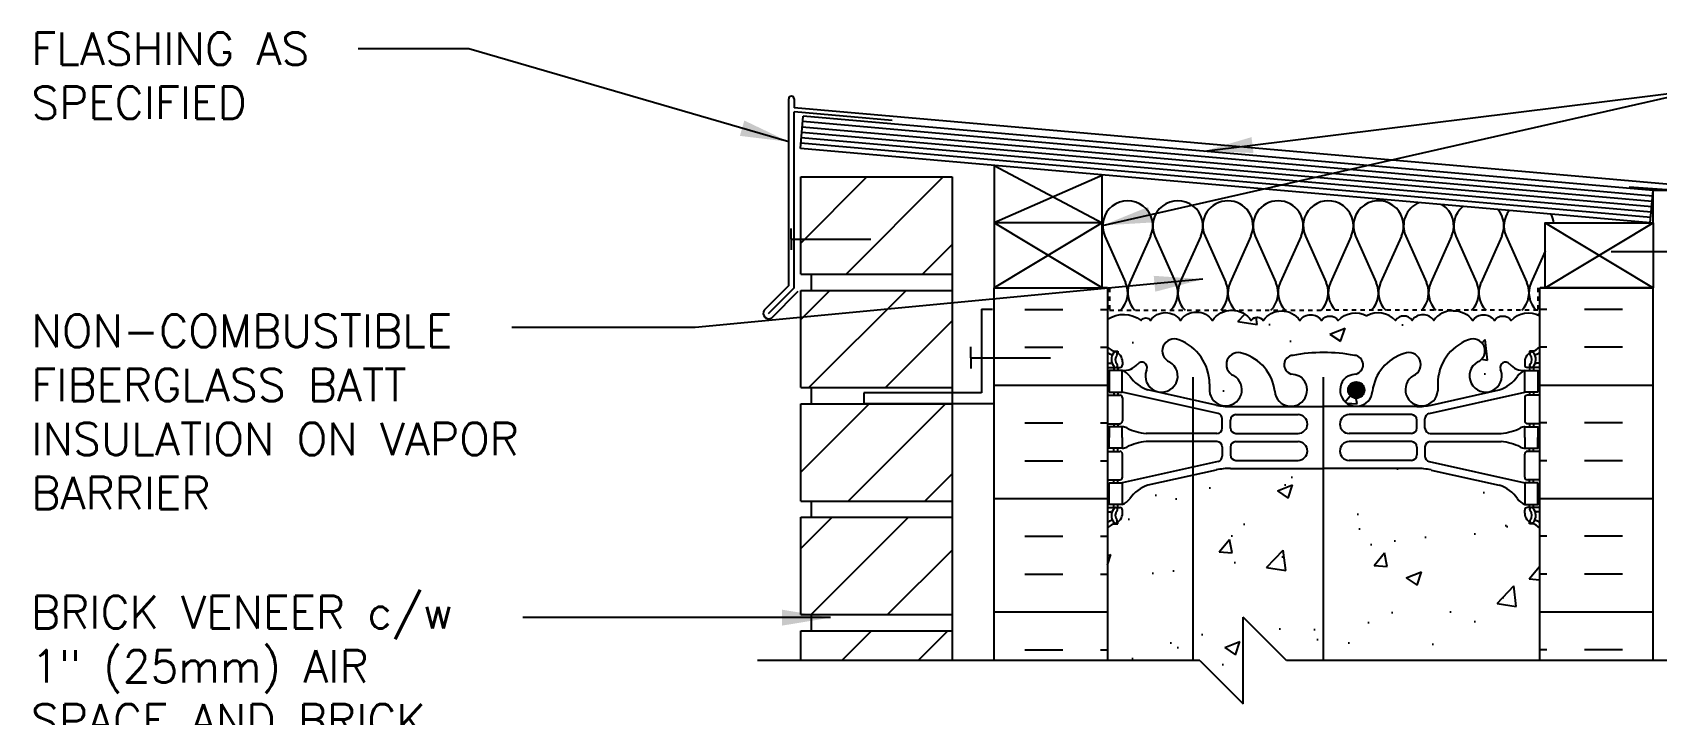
# Model space of a CAD drawing. Header units: inches. Extents: x 242.5 to 299.6, y 180 to 251.1.
# Drawn here: x 242.47 to 280.05, y 235.34 to 251.12 of the extents above; entities that cross this region are included whole.
import ezdxf

# ---------------------------------------------------------------- set-up
doc = ezdxf.new("R2010")
doc.units = ezdxf.units.IN
doc.header["$LTSCALE"] = 0.5
doc.header["$MEASUREMENT"] = 0
doc.linetypes.add('DASHED2', pattern=[0.375, 0.25, -0.125])
for name, color, linetype in [('HATCH', 12, 'Continuous'), ('line25', 2, 'Continuous'), ('LINE3', 3, 'Continuous'), ('LINE50', 5, 'Continuous'), ('LINE9', 9, 'Continuous'), ('TEXT', 4, 'Continuous'), ('Web_Edge', 9, 'Continuous')]:
    doc.layers.add(name, color=color, linetype=linetype)
doc.styles.add('DIM', font='romans.shx', dxfattribs={"width": 0.7})
doc.styles.add('ROMANS', font='romans.shx', dxfattribs={"height": 1.125})
doc.dimstyles.new('ext_12', dxfattribs={"dimscale": 12, "dimtxt": 0.09375, "dimasz": 0.09375, "dimexe": 0.09375, "dimexo": 0.0625, "dimgap": 0.0625, "dimtad": 1, "dimdec": 1, "dimzin": 3, "dimdsep": 46, "dimlunit": 4, "dimtxsty": 'DIM', "dimcen": 0.09, "dimdle": 0.09375, "dimclrt": 4, "dimadec": 0, "dimazin": 0, "dimtfac": 1, "dimtdec": 1, "dimtmove": 2, "dimatfit": 3, "dimfxl": 1, "dimfrac": 2, "dimtolj": 1, "dimtzin": 0, "dimarcsym": 0})

msp = doc.modelspace()

# ---------------------------------------------------------------- hatches: boundary and pattern name
at = {"layer": 'HATCH'}
h = msp.add_hatch(dxfattribs=at)
h.set_pattern_fill('ANSI31', color=256, scale=10, style=0)
h.set_pattern_definition([(45, (261.5453, 229.8714), (-0.883883, 0.883883), [])])
h.paths.add_polyline_path([(263.746, 231.531), (260.246, 231.531), (260.246, 229.281), (263.746, 229.281)])
h.paths.add_polyline_path([(263.746, 234.09), (260.246, 234.09), (260.246, 231.906), (263.746, 231.906)])
h.paths.add_polyline_path([(263.746, 237.279), (260.246, 237.279), (260.246, 236.59), (263.746, 236.59)])
h.paths.add_polyline_path([(263.746, 239.904), (260.246, 239.904), (260.246, 237.654), (263.746, 237.654)])
h.paths.add_polyline_path([(263.746, 242.529), (260.246, 242.529), (260.246, 240.279), (263.746, 240.279)])
h.paths.add_polyline_path([(263.746, 245.154), (260.246, 245.154), (260.246, 242.904), (263.746, 242.904)])
h.paths.add_polyline_path([(263.746, 247.779), (260.246, 247.779), (260.246, 245.529), (263.746, 245.529)])
h.paths.add_polyline_path([(263.746, 197.406), (260.246, 197.406), (260.246, 195.534), (263.746, 195.534)])
h.paths.add_polyline_path([(263.746, 200.031), (260.246, 200.031), (260.246, 197.781), (263.746, 197.781)])
h.paths.add_polyline_path([(263.746, 202.656), (260.246, 202.656), (260.246, 200.406), (263.746, 200.406)])
h.paths.add_polyline_path([(263.746, 205.281), (261.708, 205.281), (260.246, 205.281), (260.246, 203.031), (263.746, 203.031)])
h.paths.add_polyline_path([(263.746, 207.906), (260.246, 207.906), (260.246, 205.656), (263.746, 205.656)])
h.paths.add_polyline_path([(263.746, 210.531), (260.246, 210.531), (260.246, 208.281), (263.746, 208.281)])
h.paths.add_polyline_path([(263.746, 213.156), (260.246, 213.156), (260.246, 210.906), (263.746, 210.906)])
h.paths.add_polyline_path([(263.746, 215.781), (260.246, 215.781), (260.246, 213.531), (263.746, 213.531)])
h.paths.add_polyline_path([(263.746, 218.406), (260.246, 218.406), (260.246, 216.156), (263.746, 216.156)])
h.paths.add_polyline_path([(263.746, 221.031), (260.246, 221.031), (260.246, 218.781), (263.746, 218.781)])
h.paths.add_polyline_path([(263.746, 223.656), (260.246, 223.656), (260.246, 221.406), (263.746, 221.406)])
h.paths.add_polyline_path([(263.746, 226.281), (260.246, 226.281), (260.246, 224.031), (263.746, 224.031)])
h.paths.add_polyline_path([(263.746, 228.906), (260.246, 228.906), (260.246, 226.656), (263.746, 226.656)])
h = msp.add_hatch(dxfattribs=at)
h.set_pattern_fill('INSUL', color=256, scale=7, style=0)
h.set_pattern_definition([(0, (-2658.8178, -169.1632), (0, 2.625), []), (0, (-2658.8178, -168.2882), (0, 2.625), [0.875, -0.875]), (0, (-2658.8178, -167.4132), (0, 2.625), [0.875, -0.875])])
h.paths.add_polyline_path([(267.344, 245.215), (264.719, 245.215), (264.719, 236.59), (267.344, 236.59)])
h = msp.add_hatch(dxfattribs=at)
h.set_pattern_fill('INSUL', color=256, scale=7, style=0)
h.set_pattern_definition([(180, (3203.5054, -169.1632), (0, 2.625), []), (180, (3203.5054, -168.2882), (0, 2.625), [0.875, -0.875]), (180, (3203.5054, -167.4132), (0, 2.625), [0.875, -0.875])])
h.paths.add_polyline_path([(279.969, 245.215), (277.344, 245.215), (277.344, 236.59), (279.969, 236.59)])
h = msp.add_hatch(dxfattribs=at)
h.set_pattern_fill('AR-CONC', color=256, scale=0.5)
h.set_pattern_definition([(50, (0, 0), (3.5863, -0.31376), [0.375, -4.125]), (355, (0, 0), (-0.693757, 3.76096), [0.3, -3.3]), (100.4514, (0.299, -0.026), (2.892544, 3.4472), [0.3187, -3.50571]), (46.1842, (0, 1), (5.336207, -0.827596), [0.5625, -6.1875]), (96.6356, (0.4447, 0.931), (4.67331, 4.87059), [0.47805, -5.25857]), (351.1842, (0, 1), (4.67331, 4.87059), [0.45, -4.95]), (21, (0.5, 0.75), (2.984535, -2.013094), [0.375, -4.125]), (326, (0.5, 0.75), (1.216577, 3.62575), [0.3, -3.3]), (71.4514, (0.7487, 0.5822), (4.201112, 1.612656), [0.3187, -3.50571]), (37.5, (0, 0), (0.0607993, 1.6644693), [0, -3.26, 0, -3.35, 0, -3.3125]), (7.5, (0, 0), (1.315348, 1.9720586), [0, -1.91, 0, -3.185, 0, -1.2625]), (327.5, (-1.115, 0), (2.669112, -0.1127744), [0, -1.25, 0, -3.9, 0, -5.175]), (317.5, (-1.615, 0), (2.915931, 0.500525), [0, -1.625, 0, -2.59, 0, -3.675])])
h.paths.add_polyline_path([(277.344, 244.567, 0.336749), (276.682, 244.461, 0.520567), (276.295, 244.461, 0.520567), (275.795, 244.461, 0.259173), (275.344, 244.681, 0.259173), (274.892, 244.461, 0.520567), (274.393, 244.461, 0.520567), (274.006, 244.461, 0.336749), (273.344, 244.567, 0.336749), (272.682, 244.461, 0.520567), (272.295, 244.461, 0.520567), (271.795, 244.461, 0.520567), (270.949, 244.461, 0.520567), (270.667, 244.461, 0.520567), (269.772, 244.461, 0.520567), (269.032, 244.461, 0.520567), (268.339, 244.461, 0.520567), (268.119, 244.461, 0.321585), (267.344, 244.487), (267.344, 243.846, 0.088416), (267.49, 243.749), (267.58, 243.749), (267.58, 243.707, -0.249069), (267.69, 243.5), (267.69, 243.433, -0.414214), (267.627, 243.37), (267.58, 243.37), (267.58, 243.3), (267.685, 243.3, 0.231736), (268.042, 243.451, -0.8344), (268.254, 243.326), (268.242, 243.304, 2.155404), (268.781, 243.499, -1), (268.994, 244.01, -0.311223), (269.703, 242.994), (269.703, 242.829, 1.661382), (270.264, 243.182, -1), (270.478, 243.693, -0.307094), (271.216, 242.797, 1.604516), (271.775, 243.173, 0.055617), (271.596, 243.219, -0.843243), (271.63, 243.651, -0.047544), (272.344, 243.716, -0.047544), (273.058, 243.651, -0.843243), (273.092, 243.219, 0.055617), (272.913, 243.173, 1.604516), (273.471, 242.797, -0.307094), (274.21, 243.693, -1), (274.424, 243.182, 1.661382), (274.985, 242.829), (274.984, 242.974, -0.316114), (275.693, 244.01, -1), (275.907, 243.499, 2.155404), (276.445, 243.304), (276.434, 243.326, -0.834375), (276.645, 243.451, 0.23174), (277.003, 243.3), (277.108, 243.3), (277.108, 243.37), (277.06, 243.37, -0.414214), (276.998, 243.433), (276.998, 243.5, -0.249069), (277.108, 243.707), (277.108, 243.749), (277.198, 243.749, 0.08841), (277.344, 243.846)])
h.paths.add_polyline_path([(276.998, 240), (276.998, 240.068, -0.414214), (277.06, 240.13), (277.108, 240.13), (277.108, 240.2), (277.003, 240.2, -0.168672), (276.817, 240.35, 0.17445), (276.409, 240.646), (274.829, 240.998, 0.054974), (274.502, 241.035), (272.344, 241.035), (270.186, 241.035, 0.054974), (269.859, 240.998), (268.278, 240.646, 0.17445), (267.871, 240.35, -0.168672), (267.685, 240.2), (267.58, 240.2), (267.58, 240.13), (267.627, 240.13, -0.414214), (267.69, 240.068), (267.69, 240, -0.249069), (267.58, 239.793), (267.58, 239.751), (267.49, 239.751, 0.088416), (267.344, 239.654), (267.344, 236.59), (269.483, 236.59), (270.483, 235.59), (270.483, 237.59), (271.483, 236.59), (277.344, 236.59), (277.344, 239.654, 0.08841), (277.198, 239.751), (277.108, 239.751), (277.108, 239.793, -0.249069)])
h.paths.add_polyline_path([(277.344, 234.09), (271.483, 234.09), (270.483, 235.09), (270.483, 233.09), (269.483, 234.09), (267.344, 234.09), (267.344, 228.785, 0.088416), (267.49, 228.688), (267.58, 228.688), (267.58, 228.646, -0.249069), (267.69, 228.439), (267.69, 228.372, -0.414214), (267.627, 228.309), (267.58, 228.309), (267.58, 228.239), (267.685, 228.239, -0.168672), (267.871, 228.089, 0.17445), (268.278, 227.794), (269.859, 227.441, 0.054974), (270.186, 227.405), (272.344, 227.405), (274.502, 227.405, 0.054974), (274.829, 227.441), (276.409, 227.794, 0.17445), (276.817, 228.089, -0.168672), (277.003, 228.239), (277.108, 228.239), (277.108, 228.309), (277.06, 228.309, -0.414214), (276.998, 228.372), (276.998, 228.439, -0.249069), (277.108, 228.646), (277.108, 228.688), (277.198, 228.688, 0.08841), (277.344, 228.785)])
h.paths.add_polyline_path([(274.548, 224.59), (274.798, 224.59, -0.414214), (275.048, 224.34), (275.048, 223.34, 0.414214), (275.298, 223.09), (275.363, 223.09), (275.363, 224.59), (275.405, 224.59, -0.229794), (274.984, 225.445), (274.985, 225.61, 1.661382), (274.424, 225.258, -1), (274.21, 224.747, -0.307094), (273.471, 225.642, 1.604516), (272.913, 225.266, 0.055617), (273.092, 225.221, -0.843243), (273.058, 224.788, -0.047544), (272.344, 224.723, -0.047544), (271.63, 224.788, -0.843243), (271.596, 225.221, 0.055617), (271.775, 225.266, 1.604516), (271.216, 225.642, -0.307094), (270.478, 224.747, -1), (270.264, 225.258, 1.661382), (269.703, 225.61), (269.703, 225.465, -0.316114), (268.994, 224.429, -1), (268.781, 224.941, 2.155404), (268.242, 225.135), (268.254, 225.114, -0.834375), (268.042, 224.988, 0.23174), (267.685, 225.139), (267.58, 225.139), (267.58, 225.069), (267.627, 225.069, -0.414214), (267.69, 225.007), (267.69, 224.939, -0.249069), (267.58, 224.732), (267.58, 224.69), (267.49, 224.69, 0.088416), (267.344, 224.593), (267.344, 222.588, -0.498935), (267.755, 222.574, -0.520567), (268.291, 222.574, -0.520567), (269.03, 222.574, -0.520567), (269.691, 222.574, -0.520567), (270.257, 222.574, -0.520567), (271.11, 222.574, -0.520567), (272.099, 222.574, -0.520567), (272.887, 222.574, -0.520567), (273.771, 222.574, -0.506879), (274.548, 222.59)])
h.paths.add_polyline_path([(276.998, 224.939), (276.998, 225.007, -0.414214), (277.06, 225.069), (277.108, 225.069), (277.108, 225.139), (277.003, 225.139, 0.231736), (276.645, 224.988, -0.8344), (276.434, 225.114), (276.445, 225.135, 2.155404), (275.907, 224.941, -0.400391), (276.06, 224.59), (277.344, 224.59), (277.344, 224.593, 0.08841), (277.198, 224.69), (277.108, 224.69), (277.108, 224.732, -0.249069)])
h.paths.add_polyline_path([(275.313, 222.59), (274.548, 222.59, 0.506879), (273.771, 222.574, 0.520567), (272.887, 222.574, 0.520567), (272.099, 222.574, 0.520567), (271.11, 222.574, 0.520567), (270.257, 222.574, 0.520567), (269.691, 222.574, 0.520567), (269.03, 222.574, 0.520567), (268.291, 222.574, 0.520567), (267.755, 222.574, 0.498935), (267.344, 222.588), (267.344, 220.593, 0.088416), (267.49, 220.496), (267.58, 220.496), (267.58, 220.454, -0.249069), (267.69, 220.247), (267.69, 220.179, -0.414214), (267.627, 220.117), (267.58, 220.117), (267.58, 220.047), (267.685, 220.047, 0.231736), (268.042, 220.198, -0.8344), (268.254, 220.072), (268.242, 220.051, 2.155404), (268.781, 220.245, -1), (268.994, 220.756, -0.311223), (269.703, 219.74), (269.703, 219.575, 1.661382), (270.264, 219.928, -1), (270.478, 220.439, -0.307094), (271.216, 219.544, 1.604516), (271.775, 219.92, 0.055617), (271.596, 219.965, -0.843243), (271.63, 220.398, -0.047544), (272.344, 220.462, -0.047544), (273.058, 220.398, -0.843243), (273.092, 219.965, 0.055617), (272.913, 219.92, 1.604516), (273.471, 219.544, -0.307094), (274.21, 220.439, -1), (274.424, 219.928, 1.661382), (274.985, 219.575), (274.984, 219.721, -0.204955), (275.313, 220.515)])
h.paths.add_polyline_path([(277.344, 216.401, 0.08841), (277.198, 216.498), (277.108, 216.498), (277.108, 216.54, -0.249069), (276.998, 216.747), (276.998, 216.814, -0.414214), (277.06, 216.877), (277.108, 216.877), (277.108, 216.947), (277.003, 216.947, -0.168672), (276.817, 217.096, 0.17445), (276.409, 217.392), (274.829, 217.745, 0.054974), (274.502, 217.781), (272.344, 217.781), (270.186, 217.781, 0.054974), (269.859, 217.745), (268.278, 217.392, 0.17445), (267.871, 217.096, -0.168672), (267.685, 216.947), (267.58, 216.947), (267.58, 216.877), (267.627, 216.877, -0.414214), (267.69, 216.814), (267.69, 216.747, -0.249069), (267.58, 216.54), (267.58, 216.498), (267.49, 216.498, 0.088416), (267.344, 216.401), (267.344, 210.785, 0.088416), (267.49, 210.688), (267.58, 210.688), (267.58, 210.646, -0.249069), (267.69, 210.439), (267.69, 210.372, -0.414214), (267.627, 210.309), (267.58, 210.309), (267.58, 210.239), (267.685, 210.239, -0.168672), (267.871, 210.089, 0.17445), (268.278, 209.794), (269.859, 209.441, 0.054974), (270.186, 209.405), (272.344, 209.405), (274.502, 209.405, 0.054974), (274.829, 209.441), (276.409, 209.794, 0.17445), (276.817, 210.089, -0.168672), (277.003, 210.239), (277.108, 210.239), (277.108, 210.309), (277.06, 210.309, -0.414214), (276.998, 210.372), (276.998, 210.439, -0.249069), (277.108, 210.646), (277.108, 210.688), (277.198, 210.688, 0.08841), (277.344, 210.785)])
h.paths.add_polyline_path([(275.503, 203.775), (275.729, 203.775), (275.729, 203.497), (277.344, 203.497), (277.344, 206.305), (277.344, 206.593, 0.08841), (277.198, 206.69), (277.108, 206.69), (277.108, 206.732, -0.249069), (276.998, 206.939), (276.998, 207.007, -0.414214), (277.06, 207.069), (277.108, 207.069), (277.108, 207.139), (277.003, 207.139, 0.231736), (276.645, 206.988, -0.8344), (276.434, 207.114), (276.445, 207.135, 2.155404), (275.907, 206.941, -1), (275.693, 206.429, -0.311223), (274.984, 207.445), (274.985, 207.61, 1.661382), (274.424, 207.258, -1), (274.21, 206.747, -0.30095), (273.474, 207.619, 1.661382), (272.913, 207.266, 0.055617), (273.092, 207.221, -0.843243), (273.058, 206.788, -0.047544), (272.344, 206.723, -0.047544), (271.63, 206.788, -0.843243), (271.596, 207.221, 0.055617), (271.775, 207.266, 1.661382), (271.214, 207.619, -0.30095), (270.478, 206.747, -1), (270.264, 207.258, 1.661382), (269.703, 207.61), (269.703, 207.445, -0.311223), (268.994, 206.429, -1), (268.781, 206.941, 2.155404), (268.242, 207.135), (268.254, 207.114, -0.834375), (268.042, 206.988, 0.23174), (267.685, 207.139), (267.58, 207.139), (267.58, 207.069), (267.627, 207.069, -0.414214), (267.69, 207.007), (267.69, 206.939, -0.249069), (267.58, 206.732), (267.58, 206.69), (267.49, 206.69, 0.088416), (267.344, 206.593), (267.344, 204.593), (267.344, 202.593, 0.088416), (267.49, 202.496), (267.58, 202.496), (267.58, 202.454, -0.249069), (267.69, 202.247), (267.69, 202.179, -0.414214), (267.627, 202.117), (267.58, 202.117), (267.58, 202.047), (267.685, 202.047, 0.231736), (268.042, 202.198, -0.8344), (268.254, 202.072), (268.242, 202.051, 2.155404), (268.781, 202.245, -1), (268.994, 202.756, -0.311223), (269.703, 201.74), (269.703, 201.575, 1.661382), (270.264, 201.928, -1), (270.478, 202.439, -0.30095), (271.214, 201.567, 1.661382), (271.775, 201.92, 0.055617), (271.596, 201.965, -0.843243), (271.63, 202.398, -0.047544), (272.344, 202.462, -0.047544), (273.058, 202.398, -0.843243), (273.092, 201.965, 0.055617), (272.913, 201.92, 1.661382), (273.474, 201.567, -0.30095), (274.21, 202.439, -1), (274.424, 201.928, 1.661382), (274.985, 201.575), (274.984, 201.74, -0.286808), (275.603, 202.718), (275.503, 202.718), (275.503, 203.247)])
h.paths.add_polyline_path([(277.108, 202.496), (277.198, 202.496, 0.08841), (277.344, 202.593), (277.344, 202.997), (275.729, 202.997), (275.729, 202.769, -0.933253), (275.907, 202.245, 2.155404), (276.445, 202.051), (276.434, 202.072, -0.834375), (276.645, 202.198, 0.23174), (277.003, 202.047), (277.108, 202.047), (277.108, 202.117), (277.06, 202.117, -0.414214), (276.998, 202.179), (276.998, 202.247, -0.249069), (277.108, 202.454)], flags=17)
h.paths.add_polyline_path([(277.344, 198.401, 0.08841), (277.198, 198.498), (277.108, 198.498), (277.108, 198.54, -0.249069), (276.998, 198.747), (276.998, 198.814, -0.414214), (277.06, 198.877), (277.108, 198.877), (277.108, 198.947), (277.003, 198.947, -0.155529), (276.827, 199.081, 0.180914), (276.409, 199.392), (274.829, 199.745, 0.054974), (274.502, 199.781), (272.344, 199.781), (270.186, 199.781, 0.054974), (269.859, 199.745), (268.278, 199.392, 0.180914), (267.86, 199.081, -0.155529), (267.685, 198.947), (267.58, 198.947), (267.58, 198.877), (267.627, 198.877, -0.414214), (267.69, 198.814), (267.69, 198.747, -0.249069), (267.58, 198.54), (267.58, 198.498), (267.49, 198.498, 0.088416), (267.344, 198.401), (267.344, 195.534), (269.358, 195.534), (270.358, 196.534), (270.358, 195.534), (270.358, 194.534), (271.358, 195.534), (277.344, 195.534)])
at = {"layer": 'LINE3'}
h = msp.add_hatch(color=256, dxfattribs=at)
h.paths.add_polyline_path([(273.284, 242.882, 0.831395), (272.915, 242.882)])
h.paths.add_polyline_path([(273.287, 242.848, 0.045935), (273.284, 242.882), (272.915, 242.882, 0.045935), (272.912, 242.848, 1)])

# ---------------------------------------------------------------- linework, layer by layer
at = {"layer": 'HATCH'}
for p, q in [((259.969, 245.267), (259.969, 249.587)), ((260.094, 249.587), (260.094, 249.377)), ((281.06, 247.543), (260.094, 249.377)), ((260.094, 245.215), (260.094, 249.285)), ((262.359, 249.087), (260.094, 249.285)), ((279.936, 247.089), (260.27, 248.809)), ((279.947, 247.214), (260.281, 248.934)), ((279.958, 247.338), (260.292, 249.059)), ((279.914, 246.84), (260.249, 248.56)), ((279.925, 246.964), (260.259, 248.685)), ((264.719, 248.044), (267.219, 246.715)), ((267.234, 247.824), (264.719, 246.715)), ((280.719, 247.449), (279.412, 247.541)), ((267.219, 245.215), (264.719, 246.715)), ((267.219, 246.715), (264.719, 245.215)), ((277.469, 245.215), (279.969, 246.715)), ((277.469, 246.715), (279.969, 245.215)), ((267.282, 246.412), (267.761, 245.339)), ((268.341, 246.412), (267.862, 245.338)), ((268.441, 246.412), (268.92, 245.339)), ((269.5, 246.412), (269.021, 245.338)), ((269.6, 246.412), (270.08, 245.339)), ((270.66, 246.412), (270.181, 245.339)), ((270.761, 246.412), (271.241, 245.339)), ((271.821, 246.412), (271.342, 245.339)), ((271.923, 246.412), (272.402, 245.339)), ((272.982, 246.412), (272.503, 245.339)), ((273.084, 246.412), (273.563, 245.339)), ((274.143, 246.412), (273.664, 245.339)), ((274.245, 246.412), (274.724, 245.339)), ((275.304, 246.412), (274.825, 245.339)), ((275.406, 246.412), (275.885, 245.339)), ((276.465, 246.412), (275.986, 245.339)), ((276.567, 246.412), (277.046, 245.339)), ((277.469, 246.06), (277.147, 245.339)), ((259.969, 245.267), (259.4, 244.698)), ((260.094, 245.215), (259.488, 244.61)), ((260.182, 245.127), (259.577, 244.522))]:
    msp.add_line(p, q, dxfattribs=at)
at = {"layer": 'HATCH', "color": 6, "linetype": 'DASHED2', "ltscale": 0.5}
for points in [[(266.031, 245.215), (267.388, 245.215), (267.388, 244.694), (272.344, 244.694)], [(278.656, 245.215), (277.3, 245.215), (277.3, 244.694), (272.344, 244.694)]]:
    msp.add_lwpolyline(points, dxfattribs=at)
at = {"layer": 'HATCH'}
for points in [[(267.344, 244.487, -0.321585), (268.119, 244.461, -0.520567), (268.339, 244.461, -0.520567), (269.032, 244.461, -0.520567), (269.772, 244.461, -0.520567), (270.667, 244.461, -0.520567), (270.949, 244.461, -0.520567), (271.795, 244.461, -0.520567), (272.295, 244.461, -0.520567), (272.682, 244.461, -0.336749), (273.344, 244.567)], [(275.344, 244.681, 0.259173), (274.892, 244.461, 0.520567), (274.393, 244.461, 0.520567), (274.006, 244.461, 0.336749), (273.344, 244.567)], [(275.344, 244.681, -0.259173), (275.795, 244.461, -0.520567), (276.295, 244.461, -0.520567), (276.682, 244.461, -0.336749), (277.344, 244.567)]]:
    msp.add_lwpolyline(points, format="xyb", dxfattribs=at)
for centre, radius, start, end in [((260.031, 249.587), 0.0625, 0, 180), ((267.811, 246.648), 0.58, 335.9664, 204.0694), ((268.97, 246.648), 0.58, 335.9664, 204.0694), ((270.126, 246.649), 0.577, 89.6769, 204.2169), ((270.134, 246.649), 0.577, 335.7834, 90.4023), ((271.288, 246.649), 0.577, 89.5977, 204.2166), ((271.295, 246.649), 0.577, 335.7831, 90.3231), ((272.451, 246.649), 0.579, 64.3407, 204.1188), ((272.456, 246.649), 0.577, 335.7831, 64.7825), ((273.613, 246.649), 0.58, 44.4136, 204.1148), ((273.617, 246.649), 0.577, 335.7831, 44.7269), ((274.775, 246.649), 0.58, 112.8767, 204.1145), ((274.775, 246.649), 0.58, 335.8855, 57.1233), ((275.936, 246.649), 0.58, 129.794, 204.1145), ((275.936, 246.649), 0.58, 335.8855, 40.206), ((277.096, 246.649), 0.58, 142.6335, 204.1145), ((277.096, 246.649), 0.58, 6.5658, 27.3665), ((267.232, 245.102), 0.58, 315.3149, 24.0694), ((268.391, 245.102), 0.58, 155.9664, 224.6851), ((268.391, 245.102), 0.58, 315.3149, 24.0694), ((269.551, 245.102), 0.58, 155.9664, 224.6851), ((269.55, 245.102), 0.58, 315.3149, 24.0694), ((270.71, 245.102), 0.58, 155.9306, 224.6851), ((270.711, 245.102), 0.58, 315.3149, 24.0694), ((271.871, 245.102), 0.58, 155.9306, 224.6851), ((271.873, 245.102), 0.58, 315.3149, 24.0694), ((273.032, 245.102), 0.58, 155.9306, 224.6851), ((273.034, 245.102), 0.58, 315.3149, 24.0694), ((274.193, 245.102), 0.58, 155.9306, 224.6851), ((274.195, 245.102), 0.58, 315.3149, 24.0694), ((275.354, 245.102), 0.58, 155.9306, 224.6851), ((275.356, 245.102), 0.58, 315.3149, 24.0694), ((276.515, 245.102), 0.58, 155.9306, 224.6851), ((276.517, 245.102), 0.58, 315.3149, 24.0694), ((277.676, 245.102), 0.58, 155.9306, 224.6851), ((259.504, 244.625), 0.127, 144.7902, 305.2098), ((268.391, 245.102), 0.58, 269.9771, 270), ((268.391, 245.102), 0.58, 270, 270.0458), ((270.709, 245.102), 0.58, 270, 273.6965), ((270.711, 245.102), 0.58, 280.1122, 281.3565), ((277.028, 245.102), 0.58, 297.6798, 302.977)]:
    msp.add_arc(centre, radius, start, end, dxfattribs=at)
at = {"layer": 'line25'}
for p, q in [((260.238, 248.436), (260.303, 249.183)), ((279.968, 247.463), (260.303, 249.183)), ((279.903, 246.715), (260.238, 248.436)), ((264.719, 248.044), (264.719, 245.215)), ((260.246, 245.529), (260.246, 247.779)), ((260.246, 247.779), (263.746, 247.779)), ((263.746, 247.779), (263.746, 236.59)), ((267.219, 245.215), (267.219, 247.825)), ((279.903, 246.715), (279.968, 247.463)), ((279.969, 246.715), (279.969, 247.467)), ((280.469, 247.467), (279.969, 247.467)), ((267.219, 246.715), (264.719, 246.715)), ((260.246, 245.529), (263.746, 245.529)), ((260.496, 245.154), (260.496, 245.529)), ((260.496, 245.154), (260.496, 245.529)), ((260.246, 245.154), (263.746, 245.154)), ((260.246, 242.904), (260.246, 245.154)), ((264.719, 245.215), (267.219, 245.215)), ((267.344, 245.215), (267.219, 245.215)), ((267.344, 245.215), (267.344, 236.59)), ((277.344, 245.215), (277.469, 245.215)), ((277.344, 236.59), (277.344, 245.215)), ((260.246, 242.904), (263.746, 242.904)), ((260.496, 242.529), (260.496, 242.904)), ((260.496, 242.529), (260.496, 242.904)), ((260.246, 240.279), (260.246, 242.529)), ((260.246, 242.529), (263.746, 242.529)), ((260.246, 240.279), (263.746, 240.279)), ((260.496, 239.904), (260.496, 240.279)), ((260.496, 239.904), (260.496, 240.279)), ((260.246, 237.654), (260.246, 239.904)), ((260.246, 239.904), (263.746, 239.904)), ((260.246, 237.654), (263.746, 237.654)), ((260.496, 237.279), (260.496, 237.654)), ((260.496, 237.279), (260.496, 237.654)), ((260.246, 236.59), (260.246, 237.279)), ((260.246, 237.279), (263.746, 237.279))]:
    msp.add_line(p, q, dxfattribs=at)
msp.add_lwpolyline([(279.969, 246.715), (279.969, 245.215), (277.469, 245.215), (277.469, 246.715)], close=True, dxfattribs=at)
at = {"layer": 'LINE3'}
for p, q in [((269.321, 243.146), (269.321, 236.59)), ((272.33, 243.146), (272.33, 236.59))]:
    msp.add_line(p, q, dxfattribs=at)
msp.add_circle((273.1, 242.848), 0.188, dxfattribs=at)
at = {"layer": 'LINE50'}
for p, q in [((264.719, 245.215), (267.344, 245.215)), ((264.719, 236.59), (264.719, 245.215)), ((277.344, 245.215), (279.969, 245.215)), ((279.969, 236.59), (279.969, 245.215))]:
    msp.add_line(p, q, dxfattribs=at)
at = {"layer": 'LINE9'}
for p, q in [((260.025, 246.34), (260.025, 246.59)), ((260.025, 246.34), (261.871, 246.34)), ((260.025, 246.34), (260.025, 246.09)), ((280.847, 246.045), (279.001, 246.045)), ((264.431, 244.72), (264.431, 242.784)), ((264.431, 244.72), (264.681, 244.72)), ((264.181, 243.595), (264.181, 243.845)), ((264.181, 243.595), (266.027, 243.595)), ((264.181, 243.595), (264.181, 243.345)), ((264.431, 242.784), (261.708, 242.784)), ((261.708, 242.784), (261.708, 242.534)), ((261.708, 242.534), (264.708, 242.534)), ((270.483, 235.59), (270.483, 237.59)), ((271.483, 236.59), (270.483, 237.59)), ((269.483, 236.59), (259.246, 236.59)), ((269.483, 236.59), (270.483, 235.59)), ((281.719, 236.59), (271.483, 236.59))]:
    msp.add_line(p, q, dxfattribs=at)
at = {"layer": 'Web_Edge'}
for p, q in [((267.49, 243.749), (267.58, 243.749)), ((267.58, 243.749), (267.58, 243.707)), ((277.198, 243.749), (277.108, 243.749)), ((277.108, 243.749), (277.108, 243.707)), ((267.344, 243.47), (267.422, 243.47)), ((267.344, 243.37), (267.627, 243.37)), ((267.49, 243.37), (267.49, 243.3)), ((267.58, 243.37), (267.58, 243.3)), ((267.69, 243.5), (267.69, 243.433)), ((268.242, 243.304), (268.254, 243.326)), ((276.445, 243.304), (276.434, 243.326)), ((276.998, 243.5), (276.998, 243.433)), ((277.344, 243.37), (277.06, 243.37)), ((277.108, 243.37), (277.108, 243.3)), ((277.198, 243.37), (277.198, 243.3)), ((277.344, 243.47), (277.266, 243.47)), ((267.49, 242.8), (267.49, 242.73)), ((267.58, 242.8), (267.58, 242.73)), ((269.902, 242.304), (267.685, 242.8)), ((269.859, 242.502), (268.278, 242.855)), ((269.703, 242.994), (269.703, 242.829)), ((274.785, 242.304), (277.003, 242.8)), ((274.829, 242.502), (276.409, 242.855)), ((274.984, 242.994), (274.985, 242.829)), ((277.108, 242.8), (277.108, 242.73)), ((277.198, 242.8), (277.198, 242.73)), ((267.344, 242.73), (267.627, 242.73)), ((267.69, 242.668), (267.69, 242.133)), ((270.186, 242.466), (272.344, 242.466)), ((274.502, 242.466), (272.344, 242.466)), ((276.998, 242.668), (276.998, 242.133)), ((277.344, 242.73), (277.06, 242.73)), ((267.344, 242.07), (267.627, 242.07)), ((267.49, 242.07), (267.49, 242)), ((267.58, 242.07), (267.58, 242)), ((270, 241.969), (270, 242.182)), ((270.188, 241.97), (270.188, 242.154)), ((270.313, 242.279), (271.752, 242.279)), ((274.375, 242.279), (272.936, 242.279)), ((274.5, 241.97), (274.5, 242.154)), ((274.688, 241.969), (274.688, 242.182)), ((277.344, 242.07), (277.06, 242.07)), ((277.108, 242.07), (277.108, 242)), ((277.198, 242.07), (277.198, 242)), ((269.875, 241.844), (268.238, 241.844)), ((269.875, 241.656), (268.238, 241.656)), ((270.313, 241.845), (271.752, 241.845)), ((270.313, 241.655), (271.752, 241.655)), ((274.375, 241.845), (272.936, 241.845)), ((274.375, 241.655), (272.936, 241.655)), ((274.813, 241.844), (276.45, 241.844)), ((274.813, 241.656), (276.45, 241.656)), ((267.344, 241.43), (267.627, 241.43)), ((267.49, 241.43), (267.49, 241.5)), ((267.58, 241.43), (267.58, 241.5)), ((267.69, 240.833), (267.69, 241.368)), ((270, 241.531), (270, 241.319)), ((270.188, 241.53), (270.188, 241.346)), ((274.5, 241.53), (274.5, 241.346)), ((274.688, 241.531), (274.688, 241.319)), ((276.998, 240.833), (276.998, 241.368)), ((277.344, 241.43), (277.06, 241.43)), ((277.108, 241.43), (277.108, 241.5)), ((277.198, 241.43), (277.198, 241.5)), ((269.902, 241.197), (267.685, 240.7)), ((269.859, 240.998), (268.278, 240.646)), ((270.186, 241.035), (272.344, 241.035)), ((270.313, 241.221), (271.752, 241.221)), ((274.502, 241.035), (272.344, 241.035)), ((274.375, 241.221), (272.936, 241.221)), ((274.785, 241.197), (277.003, 240.7)), ((274.829, 240.998), (276.409, 240.646)), ((267.344, 240.77), (267.627, 240.77)), ((267.49, 240.7), (267.49, 240.77)), ((267.58, 240.7), (267.58, 240.77)), ((277.344, 240.77), (277.06, 240.77)), ((277.108, 240.7), (277.108, 240.77)), ((277.198, 240.7), (277.198, 240.77)), ((267.344, 240.13), (267.627, 240.13)), ((267.49, 240.13), (267.49, 240.2)), ((267.58, 240.13), (267.58, 240.2)), ((277.344, 240.13), (277.06, 240.13)), ((277.108, 240.13), (277.108, 240.2)), ((277.198, 240.13), (277.198, 240.2)), ((267.344, 240.03), (267.422, 240.03)), ((267.49, 239.751), (267.58, 239.751)), ((267.58, 239.751), (267.58, 239.793)), ((267.69, 240), (267.69, 240.068)), ((276.998, 240), (276.998, 240.068)), ((277.108, 239.751), (277.108, 239.793)), ((277.198, 239.751), (277.108, 239.751)), ((277.344, 240.03), (277.266, 240.03))]:
    msp.add_line(p, q, dxfattribs=at)
for points in [[(267.385, 242.8), (267.685, 242.8), (267.685, 243.3), (267.385, 243.3)], [(277.303, 242.8), (277.003, 242.8), (277.003, 243.3), (277.303, 243.3)], [(267.385, 240.7), (267.685, 240.7), (267.685, 240.2), (267.385, 240.2)], [(277.303, 240.7), (277.003, 240.7), (277.003, 240.2), (277.303, 240.2)]]:
    msp.add_lwpolyline(points, close=True, dxfattribs=at)
for points in [[(267.685, 241.75), (267.685, 242), (267.385, 242), (267.385, 241.75)], [(267.685, 241.75), (267.685, 241.5), (267.385, 241.5), (267.385, 241.75)], [(277.003, 241.75), (277.003, 242), (277.303, 242), (277.303, 241.75)], [(277.003, 241.75), (277.003, 241.5), (277.303, 241.5), (277.303, 241.75)]]:
    msp.add_lwpolyline(points, dxfattribs=at)
for centre, radius, start, end in [((268.888, 243.754), 0.277, 67.32, 247.32), ((268.612, 242.987), 1.092, 0.3332, 69.4825), ((276.076, 242.987), 1.092, 110.5175, 179.6668), ((275.8, 243.754), 0.277, 292.68, 112.68), ((267.69, 244.207), 0.5, 226.2109, 250.5288), ((267.69, 244.207), 0.6, 234.7832, 245.0748), ((267.684, 243.555), 0.25, 140.1145, 222.4609), ((267.428, 243.644), 0.021, 343.464, 63.9957), ((267.526, 243.686), 0.045, 321.448, 139.1879), ((267.44, 243.5), 0.25, 0, 70.5288), ((267.684, 243.555), 0.16, 140.0001, 222.4609), ((270.371, 243.437), 0.277, 67.32, 247.32), ((270.187, 242.7), 1.034, 6.6669, 73.6635), ((271.65, 243.432), 0.22, 95.1835, 255.7396), ((272.327, 239.938), 3.777, 89.7394, 100.6275), ((272.361, 239.938), 3.777, 79.3725, 90.2606), ((273.038, 243.432), 0.22, 284.2604, 84.8165), ((274.501, 242.7), 1.034, 106.3365, 173.3331), ((274.317, 243.437), 0.277, 292.68, 112.68), ((277.248, 243.5), 0.25, 109.4712, 180), ((277.162, 243.686), 0.045, 40.8121, 218.552), ((277.004, 243.555), 0.16, 317.5391, 39.9999), ((276.998, 244.207), 0.5, 289.4712, 313.7878), ((277.004, 243.555), 0.25, 317.5391, 39.8855), ((277.26, 243.644), 0.021, 116.0043, 196.536), ((276.998, 244.207), 0.6, 294.9252, 305.2168), ((267.422, 243.49), 0.0196, 269.4032, 15.4901), ((267.532, 243.416), 0.045, 222.4609, 42.4609), ((267.627, 243.433), 0.0625, 270, 0), ((267.709, 243.741), 0.441, 266.7976, 318.9873), ((267.562, 242.958), 0.364, 34.9775, 70.3387), ((268.486, 243.569), 0.743, 212.7919, 253.8107), ((268.137, 243.369), 0.125, 339.6243, 138.9873), ((268.594, 243.174), 0.375, 159.6243, 60.0685), ((270.077, 242.857), 0.375, 184.2448, 60.0685), ((271.588, 242.848), 0.375, 184.2448, 60.0685), ((271.481, 242.392), 0.834, 69.3729, 82.1063), ((273.1, 242.848), 0.375, 119.9315, 355.7552), ((273.207, 242.392), 0.834, 97.8937, 110.6271), ((274.611, 242.857), 0.375, 119.9315, 355.7552), ((276.094, 243.174), 0.375, 119.9315, 20.3757), ((276.202, 243.569), 0.743, 286.1893, 327.2081), ((276.551, 243.369), 0.125, 41.0127, 200.3757), ((276.978, 243.741), 0.441, 221.0127, 273.2024), ((277.125, 242.958), 0.364, 109.6613, 145.0225), ((277.06, 243.433), 0.0625, 180, 270), ((277.155, 243.416), 0.045, 137.5391, 317.5391), ((277.266, 243.49), 0.0196, 164.5099, 270.5968), ((267.627, 242.668), 0.0625, 0, 90), ((270.186, 243.966), 1.5, 257.4135, 270), ((274.502, 243.966), 1.5, 270, 282.5865), ((277.06, 242.668), 0.0625, 90, 180), ((267.627, 242.133), 0.0625, 270, 0), ((269.875, 242.182), 0.125, 0, 77.3767), ((270.313, 242.154), 0.125, 90, 180), ((271.752, 242.062), 0.217, 270, 90), ((272.936, 242.062), 0.217, 90, 270), ((274.375, 242.154), 0.125, 0, 90), ((274.813, 242.182), 0.125, 102.6233, 180), ((277.06, 242.133), 0.0625, 180, 270), ((267.681, 241.781), 0.219, 60.4937, 88.92), ((268.326, 243.011), 1.17, 242.6365, 265.6505), ((268.326, 240.489), 1.17, 94.3495, 117.3635), ((269.875, 241.969), 0.125, 270, 0), ((269.875, 241.531), 0.125, 0, 90), ((270.313, 241.97), 0.125, 180, 270), ((270.313, 241.53), 0.125, 90, 180), ((271.752, 241.438), 0.217, 270, 90), ((272.936, 241.438), 0.217, 90, 270), ((274.375, 241.97), 0.125, 270, 360), ((274.375, 241.53), 0.125, 0, 90), ((274.813, 241.969), 0.125, 180, 270), ((274.813, 241.531), 0.125, 90, 180), ((276.361, 243.011), 1.17, 274.3495, 297.3635), ((276.361, 240.489), 1.17, 62.6365, 85.6505), ((277.007, 241.781), 0.219, 91.08, 119.5063), ((267.627, 241.368), 0.0625, 0, 90), ((267.681, 241.719), 0.219, 271.08, 299.5063), ((269.875, 241.319), 0.125, 282.6233, 0), ((270.313, 241.346), 0.125, 180, 270), ((274.375, 241.346), 0.125, 270, 0), ((274.813, 241.319), 0.125, 180, 257.3767), ((277.007, 241.719), 0.219, 240.4937, 268.92), ((277.06, 241.368), 0.0625, 90, 180), ((270.186, 239.535), 1.5, 90, 102.5865), ((274.502, 239.535), 1.5, 77.4135, 90), ((267.627, 240.833), 0.0625, 270, 0), ((268.486, 239.932), 0.743, 106.1893, 147.2081), ((276.202, 239.932), 0.743, 32.7919, 73.8107), ((277.06, 240.833), 0.0625, 180, 270), ((267.532, 240.084), 0.045, 317.5391, 137.5391), ((267.627, 240.068), 0.0625, 360, 90), ((267.562, 240.543), 0.364, 289.6613, 325.0225), ((277.125, 240.543), 0.364, 214.9775, 250.3387), ((277.06, 240.068), 0.0625, 90, 180), ((277.155, 240.084), 0.045, 42.4609, 222.4609), ((267.69, 239.293), 0.6, 114.9252, 125.2168), ((267.69, 239.293), 0.5, 109.4712, 133.7891), ((267.422, 240.011), 0.0196, 344.5099, 90.5968), ((267.684, 239.946), 0.25, 137.5391, 219.8855), ((267.428, 239.856), 0.021, 296.0043, 16.536), ((267.526, 239.815), 0.045, 220.8121, 38.552), ((267.44, 240), 0.25, 289.4712, 360), ((267.684, 239.946), 0.16, 137.5391, 219.9999), ((277.248, 240), 0.25, 180, 250.5288), ((277.162, 239.815), 0.045, 141.448, 319.1879), ((277.004, 239.946), 0.16, 320.0001, 42.4609), ((276.998, 239.293), 0.5, 46.2122, 70.5288), ((277.004, 239.946), 0.25, 320.1145, 42.4609), ((277.26, 239.856), 0.021, 163.464, 243.9957), ((277.266, 240.011), 0.0196, 89.4032, 195.4901), ((276.998, 239.293), 0.6, 54.7842, 65.0748)]:
    msp.add_arc(centre, radius, start, end, dxfattribs=at)
for points in [[(270.188, 241.975), (270.188, 242.149)], [(274.5, 241.975), (274.5, 242.149)], [(270.188, 241.525), (270.188, 241.351)], [(274.5, 241.525), (274.5, 241.351)]]:
    msp.add_open_spline(points, degree=1, dxfattribs=at)

# ---------------------------------------------------------------- texts
at = {"layer": 'TEXT', "char_height": 0.75, "attachment_point": 1, "style": 'ROMANS'}
for s, insert, width in [('FLASHING AS \\PSPECIFIED', (242.443, 251.122), 8.7776), ('NON-COMBUSTIBLE\\PFIBERGLASS BATT INSULATION ON VAPOR BARRIER', (242.443, 244.593), 12.44051), ('BRICK VENEER c/w^I\\P1" (25mm) AIR SPACE AND BRICK TIES', (242.437, 238.083), 12.44051)]:
    msp.add_mtext(s, dxfattribs=dict(at, insert=insert, width=width))

# ---------------------------------------------------------------- leaders
at = {"layer": 'TEXT'}
for points, override in [([(259.969, 248.593), (252.566, 250.745), (250.005, 250.745)], {"dimgap": 0.0625, "dimtad": 0}), ([(267.231, 246.657), (281.138, 249.814)], {"dimgap": 0.0625, "dimtad": 0}), ([(269.582, 248.378), (281.138, 249.814), (285.582, 249.814)], {"dimgap": 0.0625, "dimtad": 0}), ([(269.551, 245.414), (257.802, 244.297), (253.562, 244.297)], {"dimtad": 0})]:
    msp.add_leader(points, dimstyle='ext_12', override=override, dxfattribs=at)
at = {"layer": 'TEXT', "color": 4}
msp.add_leader([(260.935, 237.582), (253.812, 237.582)], dimstyle='ext_12', override={"dimgap": 0.0625, "dimtad": 0}, dxfattribs=at)

doc.saveas('drawing.dxf')
